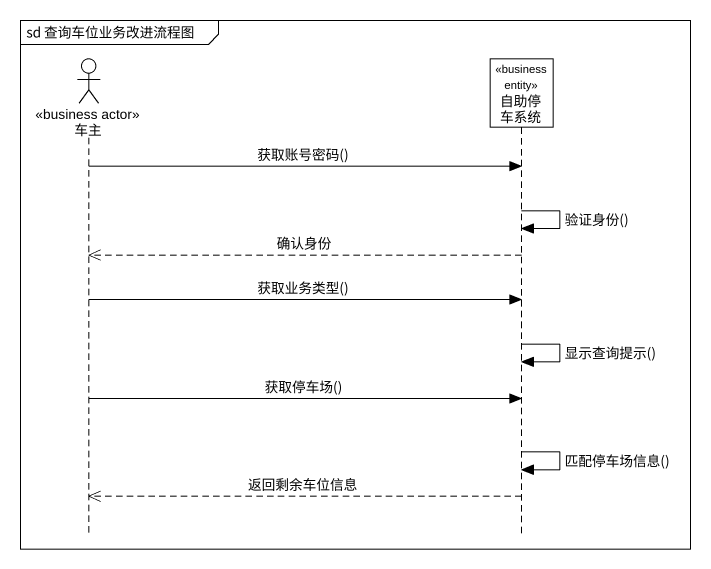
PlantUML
@startuml
mainframe sd 查询车位业务改进流程图
hide footbox
actor 车主 <<business actor>>
participant 自助停车系统 <<business entity>>

车主 -> 自助停车系统 : 获取账号密码()
自助停车系统 -> 自助停车系统 : 验证身份()
自助停车系统 -->> 车主 : 确认身份
车主 -> 自助停车系统 : 获取业务类型()
自助停车系统 -> 自助停车系统 : 显示查询提示()
车主 -> 自助停车系统 : 获取停车场()
自助停车系统 -> 自助停车系统 : 匹配停车场信息()
自助停车系统 -->> 车主 : 返回剩余车位信息
@enduml
